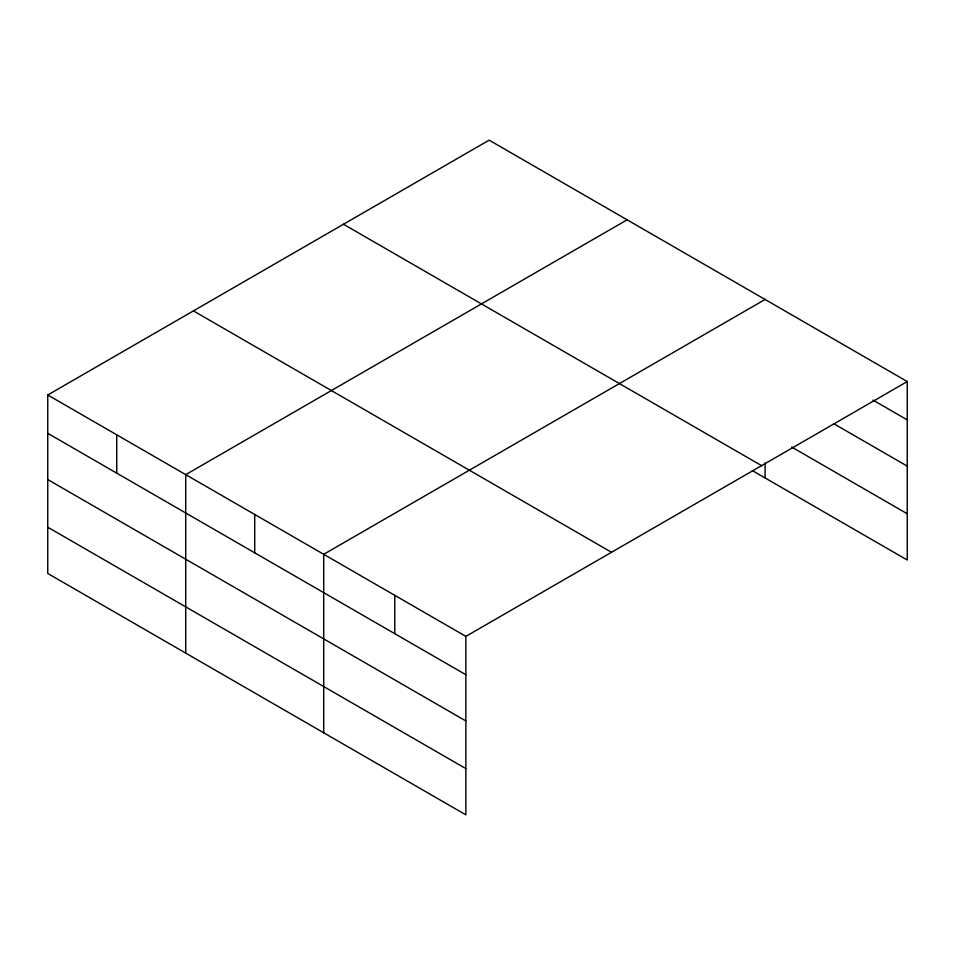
<?xml version="1.0" encoding="UTF-8"?>
<svg xmlns="http://www.w3.org/2000/svg" width="955" height="955" viewBox="0 0 955 955"><rect width="100%" height="100%" fill="white"/><g stroke="black" fill="none" stroke-linecap="round" stroke-linejoin="round"><path stroke-width="1.43" d="M907.25 381.546L489.139 140.158L47.75 394.988L47.75 573.454L465.861 814.842L465.861 636.376L907.25 381.546L907.25 560.012L752.313 470.564M627.113 219.817L185.724 474.647L185.724 653.113M765.086 299.476L323.709 554.306L323.709 732.772M872.977 400.097L907.25 419.878M833.631 423.626L907.25 466.124M791.743 447.083L907.25 513.766M343.478 224.246L761.589 465.646M193.411 310.888L611.522 552.288M47.75 394.988L465.861 636.376M47.75 433.319L465.861 674.719M47.75 479.565L465.861 720.953M47.75 527.208L465.861 768.608M765.086 463.02L765.086 477.942M394.785 595.347L394.785 633.678M254.722 514.482L254.722 552.814M116.737 434.812L116.737 473.155"/></g></svg>
